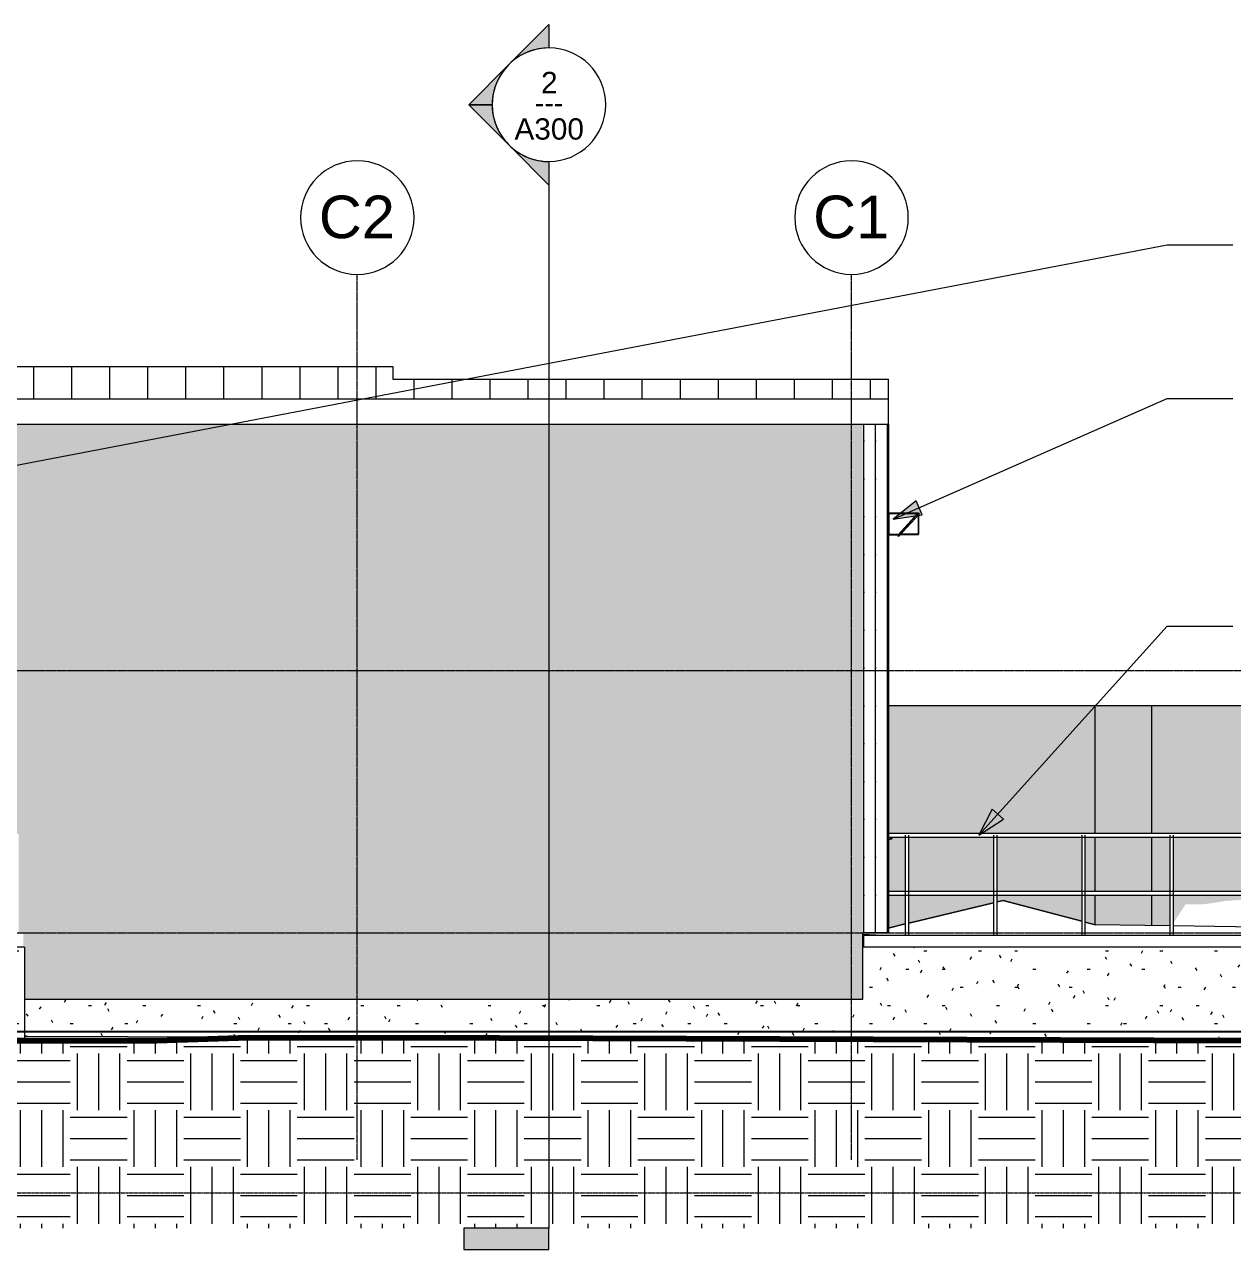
# Model space of a CAD drawing. Header units: inches. Extents: x -4221 to 4009, y -195 to 396.
# Drawn here: x 2976 to 3487, y -134 to 384 of the extents above; entities that cross this region are included whole.
import ezdxf

# ---------------------------------------------------------------- set-up
doc = ezdxf.new("R2010")
doc.units = ezdxf.units.IN
doc.header["$MEASUREMENT"] = 0
doc.linetypes.add('Aligning Line 1_8_', pattern=[0.25, 0.125, -0.125])
doc.linetypes.add('Grid Line 1_2_', pattern=[0.8749999999999999, 0.4999999999999999, -0.125, 0.125, -0.125])
for name, color, linetype, lineweight in [('A-DOOR', 31, 'Continuous', 13), ('A-FLOR-HRAL', 11, 'Continuous', 9), ('A-FLOR-LEVL', 51, 'Continuous', 9), ('A-ROOF', 132, 'Continuous', 13), ('A-ROOF-PATT', 132, 'Continuous', 13), ('A-WALL', 113, 'Continuous', 13), ('A-WALL-PATT', 111, 'Continuous', 20), ('C-BLDG-PADS', 91, 'Continuous', 9), ('C-PRKG', 3, 'Continuous', 9), ('C-TOPO', 7, 'Continuous', 9), ('E-LITE-EQPM', 33, 'Continuous', 9), ('G-ANNO-SYMB', 111, 'Aligning Line 1_8_', 9), ('G-ANNO-TEXT', 231, 'Continuous', 9), ('S-FNDN', 32, 'Continuous', 13), ('S-GRID', 1, 'Continuous', 9), ('S-GRID-IDEN', 1, 'Continuous', 9)]:
    doc.layers.add(name, color=color, linetype=linetype, lineweight=lineweight)
doc.styles.add('Arial', font='arial.ttf', dxfattribs={"height": 17.99999999999998})
doc.styles.add('Arial_1', font='arial.ttf', dxfattribs={"height": 8.999999999999991})
doc.styles.add('Century Gothic_1', font='ufonts.com_century-gothic.ttf', dxfattribs={"height": 8.999999999999991})
pattern_1 = [(0, (1267.531661959014, 0), (30.72, 7.68), [1.267, -21.773, 1.267, -21.773, -122.88]), (0, (1267.531661959014, 0), (30.72, 7.68), [-46.08, 1.267, -44.813, 1.267, -21.773, -53.76]), (0, (1267.531661959014, 0), (30.72, 7.68), [-115.2, 1.267, -14.093, 1.267, -37.133]), (120, (1279.051661959014, 3.84), (-22.01107510106448, 22.76430040425796), [1.267, -21.773, 1.267, -21.773, -122.88]), (120, (1279.051661959014, 3.84), (-22.01107510106448, 22.76430040425796), [-46.07999999999998, 1.267, -44.81299999999999, 1.267, -21.773, -53.75999999999998]), (120, (1279.051661959014, 3.84), (-22.01107510106448, 22.76430040425796), [-115.2, 1.267, -14.093, 1.267, -37.13299999999999]), (240, (1282.891661959015, 19.2), (-8.708924898935503, -30.44430040425795), [1.267, -21.773, 1.267, -21.773, -122.88]), (240, (1282.891661959015, 19.2), (-8.708924898935503, -30.44430040425795), [-46.08, 1.267, -44.813, 1.267, -21.773, -53.76]), (240, (1282.891661959015, 19.2), (-8.708924898935503, -30.44430040425795), [-115.2, 1.267, -14.093, 1.267, -37.133])]
pattern_2 = [(90, (3347.118661959014, 0), (-16, 9.797174393178826e-16), [16, 0, 0, 0]), (90, (3341.118661959014, 0), (-16, 9.797174393178826e-16), [16, 0, 0, 0]), (90, (3342.118661959014, 0), (-16, 9.797174393178826e-16), [2.143, -13.857]), (90, (3336.118661959014, 0), (-16, 9.797174393178826e-16), [16, 0, 0, 0]), (90, (3342.118661959014, 3.214), (-16, 9.797174393178826e-16), [2.143, -13.857]), (90, (3342.118661959014, 6.428999999999999), (-16, 9.797174393178826e-16), [2.143, -13.857]), (90, (3342.118661959014, 9.642999999999999), (-16, 9.797174393178826e-16), [2.143, -13.857]), (90, (3342.118661959014, 12.857), (-16, 9.797174393178826e-16), [2.143, -13.857]), (90, (3346.118661959014, 0), (-16, 9.797174393178826e-16), [2.143, -13.857]), (90, (3346.118661959014, 3.214), (-16, 9.797174393178826e-16), [2.143, -13.857]), (90, (3346.118661959014, 6.428999999999999), (-16, 9.797174393178826e-16), [2.143, -13.857]), (90, (3346.118661959014, 9.642999999999999), (-16, 9.797174393178826e-16), [2.143, -13.857]), (90, (3346.118661959014, 12.857), (-16, 9.797174393178826e-16), [2.143, -13.857])]

# ---------------------------------------------------------------- blocks, each defined once
blk = doc.blocks.new('Railing - Lapeyre - 1 1_2_ Post-V25-BUILDING ELEVATION - NORTH')
at = {"layer": 'A-FLOR-HRAL'}
for p, q in [((3929.421884358082, 40.52899057641462), (3929.421884358082, 17.47100942358526)), ((3930.921884358082, -0.999999999999971), (3930.921884358082, 41.25000000000039)), ((3929.421884358082, 16.05728827411662), (3929.421884358082, -0.999999999999971))]:
    blk.add_line(p, q, dxfattribs=at)
blk = doc.blocks.new('Railing - Lapeyre - 1 1_2_ Post-V26-BUILDING ELEVATION - NORTH')
at = {"layer": 'A-FLOR-HRAL'}
for p, q in [((3734.171291465332, 41.25000000000039), (3734.171291465332, -0.999999999999971)), ((3735.671291465332, -0.999999999999971), (3735.671291465332, 41.25000000000039))]:
    blk.add_line(p, q, dxfattribs=at)
blk = doc.blocks.new('Railing - Lapeyre - 1 1_2_ Post-V27-BUILDING ELEVATION - NORTH')
at = {"layer": 'A-FLOR-HRAL'}
for p, q in [((3960.788242073262, 40.52899057641462), (3960.788242073262, 17.47100942358534)), ((3962.009524404941, 41.25000000000043), (3962.288242073258, 41.25000000000043)), ((3962.288242073261, -0.999999999999971), (3962.288242073261, 41.25000000000039)), ((3960.788242073262, 16.05728827411662), (3960.788242073262, -0.999999999999971))]:
    blk.add_line(p, q, dxfattribs=at)
blk = doc.blocks.new('Railing - Railing-1341484-BUILDING ELEVATION - NORTH')
at = {"layer": 'A-FLOR-HRAL'}
for p, q in [((3772.858949272758, 42.00000000000008), (3577.828253654342, 42.00000000000008)), ((3961.538242073259, 42.00000000000008), (3772.858949272758, 42.00000000000008)), ((3577.828253654342, 40.50000000000008), (3772.858949272758, 40.50000000000008)), ((3772.858949272758, 40.50000000000008), (3961.538242073259, 40.50000000000008)), ((3772.858949272758, 17.50000000000011), (3577.828253654342, 17.50000000000011)), ((3577.828253654342, 16.00000000000002), (3772.858949272758, 16.00000000000002)), ((3961.538242073259, 17.50000000000011), (3772.858949272758, 17.50000000000011)), ((3772.858949272758, 16.00000000000002), (3961.538242073259, 16.00000000000002))]:
    blk.add_line(p, q, dxfattribs=at)
blk.add_ellipse((3961.538242073257, 41.24999999999999), major_axis=(7.373396217494059e-15, 0.75), ratio=0.6283764422435828, start_param=4.712388980384699, end_param=6.283185307179602, dxfattribs=at)
for points, knots in [([(3773.12402595754, 41.24999999999999), (3773.123820779471, 41.38089969389917), (3773.105444275659, 41.57697068570311), (3773.048523194602, 41.7864156258625), (3772.993013980803, 41.90698609114593), (3772.939124474357, 41.97012628734397), (3772.893641651567, 41.99570857370215), (3772.870513375412, 42.00000000619409), (3772.858949272754, 41.99999999999999)], [0, 0, 0, 0, 0.1666666666666667, 0.25, 0.3333333333333333, 0.4166666666666666, 0.4583333333333333, 0.5, 0.5, 0.5, 0.5]), ([(3773.12402595754, 16.75), (3773.123820779471, 16.88089969389917), (3773.105444275659, 17.07697068570311), (3773.048523194602, 17.28641562586251), (3772.993013980803, 17.40698609114594), (3772.949902375647, 17.45749824810436), (3772.92755616719, 17.47444436971682)], [0, 0, 0, 0, 0.1666666666666667, 0.25, 0.3333333333333333, 0.4166666666666666, 0.4166666666666666, 0.4166666666666666, 0.4166666666666666]), ([(3772.955466163961, 16.05149493816548), (3772.967885661989, 16.06523474217213), (3773.000848522143, 16.11003597689371), (3773.048543880706, 16.21357813048517), (3773.091136928417, 16.37069134429478), (3773.117982900012, 16.55365649233415), (3773.123923368505, 16.68455015305039), (3773.12402595754, 16.74999999999998)], [0.61862697100193, 0.61862697100193, 0.61862697100193, 0.61862697100193, 0.6666666666666666, 0.75, 0.8333333333333334, 0.9166666666666666, 1, 1, 1, 1])]:
    blk.add_open_spline(points, degree=3, knots=knots, dxfattribs=at)
blk.add_open_spline([(3772.92755616719, 40.52555563028316), (3772.949901808903, 40.54250192533041), (3772.99300831338, 40.59301561842553), (3773.048543880702, 40.71357813048518), (3773.091136928416, 40.87069134429475), (3773.117982900013, 41.05365649233415), (3773.123923368505, 41.18455015305039), (3773.12402595754, 41.24999999999998)], degree=3, dxfattribs=at)
for name, p in [('Railing - Lapeyre - 1 1_2_ Post-V26-BUILDING ELEVATION - NORTH', (-149.276582171708, 0)), ('Railing - Lapeyre - 1 1_2_ Post-V26-BUILDING ELEVATION - NORTH', (-111.9574366287813, 0)), ('Railing - Lapeyre - 1 1_2_ Post-V26-BUILDING ELEVATION - NORTH', (-74.638291085854, 0)), ('Railing - Lapeyre - 1 1_2_ Post-V26-BUILDING ELEVATION - NORTH', (-37.31914554292734, 0)), ('Railing - Lapeyre - 1 1_2_ Post-V26-BUILDING ELEVATION - NORTH', (0, 0)), ('Railing - Lapeyre - 1 1_2_ Post-V26-BUILDING ELEVATION - NORTH', (37.31914554292734, 0)), ('Railing - Lapeyre - 1 1_2_ Post-V25-BUILDING ELEVATION - NORTH', (-125.4654308607171, 0)), ('Railing - Lapeyre - 1 1_2_ Post-V25-BUILDING ELEVATION - NORTH', (-94.09907314553764, 0)), ('Railing - Lapeyre - 1 1_2_ Post-V25-BUILDING ELEVATION - NORTH', (-62.73271543035889, 0)), ('Railing - Lapeyre - 1 1_2_ Post-V25-BUILDING ELEVATION - NORTH', (-31.36635771517944, 0)), ('Railing - Lapeyre - 1 1_2_ Post-V25-BUILDING ELEVATION - NORTH', (0, 0)), ('Railing - Lapeyre - 1 1_2_ Post-V27-BUILDING ELEVATION - NORTH', (0, 0))]:
    blk.add_blockref(name, p)
blk = doc.blocks.new('Door-Passage-Single-Flush - 36_ x 80_-V30-BUILDING ELEVATION - NORTH')
at = {"layer": 'A-DOOR', "lineweight": 9}
for p, q in [((3045.949316646463, 40.39370078740176), (3045.453253654336, 40.39370078740176)), ((3045.453253654336, 39.60629921259854), (3045.949316646463, 39.60629921259854))]:
    blk.add_line(p, q, dxfattribs=at)
at = {"layer": 'A-DOOR', "lineweight": 9, "flags": 128}
for points in [[(3045.949316646463, 40.39370078740176), (3045.972932394998, 40.39370078740176), (3045.996510363374, 40.39370078740176), (3046.020012831869, 40.39370078740176), (3046.04340220155, 40.39370078740176), (3046.066641054412, 40.39370078740176), (3046.08969221325, 40.39370078740176), (3046.112518801126, 40.39370078740176), (3046.13508430037, 40.39370078740176), (3046.157352610996, 40.39370078740176), (3046.179288108456, 40.39370078740176), (3046.200855700636, 40.39370078740176), (3046.222020883987, 40.39370078740176), (3046.242749798733, 40.39370078740176), (3046.26300928303, 40.39370078740176), (3046.282766926027, 40.39370078740176), (3046.301991119708, 40.39370078740176), (3046.320651109466, 40.39370078740176), (3046.338717043296, 40.39370078740176), (3046.35616001956, 40.39370078740176), (3046.372952133215, 40.39370078740176), (3046.389066520461, 40.39370078740176), (3046.404477401718, 40.39370078740176), (3046.419160122862, 40.39370078740176), (3046.433091194672, 40.39370078740176)], [(3046.449664152967, 39.60629921259854), (3046.436719568653, 39.60629921259854), (3046.422995243639, 39.60629921259854), (3046.408513133914, 39.60629921259854), (3046.393296407766, 39.60629921259854), (3046.377369408711, 39.60629921259854), (3046.36075761655, 39.60629921259854), (3046.343487606605, 39.60629921259854), (3046.32558700721, 39.60629921259854), (3046.307084455504, 39.60629921259854), (3046.288009551624, 39.60629921259854), (3046.268392811346, 39.60629921259854), (3046.24826561727, 39.60629921259854), (3046.227660168613, 39.60629921259854), (3046.206609429697, 39.60629921259854), (3046.185147077214, 39.60629921259854), (3046.16330744635, 39.60629921259854), (3046.141125475855, 39.60629921259854), (3046.118636652151, 39.60629921259854), (3046.095876952556, 39.60629921259854), (3046.072882787737, 39.60629921259854), (3046.049690943451, 39.60629921259854), (3046.026338521702, 39.60629921259854), (3046.002862881382, 39.60629921259854), (3045.97930157851, 39.60629921259854), (3045.955692306143, 39.60629921259854), (3045.949316646463, 39.60629921259854)], [(3046.586998617836, 40.3908695416749), (3046.602591530956, 40.38867215880949), (3046.618084099532, 40.3858529834022), (3046.633451538757, 40.38241652553244), (3046.648669264007, 40.37836828279966), (3046.66371293017, 40.3737147315287), (3046.678558470587, 40.36846331640873), (3046.693182135561, 40.36262243858402)], [(3046.778379700259, 39.6867710157339), (3046.765663097672, 39.67748363452733), (3046.75258527082, 39.66871221070573), (3046.739167141436, 39.66047077667604), (3046.725430175665, 39.65277251697457), (3046.711396349721, 39.64562974717477), (3046.697088114733, 39.63905389418453), (3046.682528360824, 39.63305547796576)], [(3046.902490266149, 39.84668569200462), (3046.896069269778, 39.83230729721827), (3046.889078427084, 39.81819717498379), (3046.881528921926, 39.8043778984869), (3046.873432831901, 39.79087157562187), (3046.864803109026, 39.77769981362413), (3046.855653559016, 39.7648836845031), (3046.845998819199, 39.7524436913315)], [(3046.853096811832, 40.23851187269445), (3046.862384193038, 40.22579527010742), (3046.87115561686, 40.21271744325534), (3046.87939705089, 40.19929931387133), (3046.887095310591, 40.18556234810006), (3046.894238080391, 40.17152852215633), (3046.900813933381, 40.15722028716799), (3046.906812349599, 40.14266053325868)], [(3046.921251725249, 40.09770687072938), (3046.924853891516, 40.08237742751646), (3046.927840162206, 40.06691619799235), (3046.930205759924, 40.05134791682624), (3046.931946900218, 40.03569748994675), (3046.933060797634, 40.01998995469841), (3046.933545670175, 40.00425043978691), (3046.933568614967, 40.00000000000011)], [(3046.933568614967, 40.00000000000011), (3046.933253696329, 39.98425616764322), (3046.93230944422, 39.96853752205953), (3046.93073736924, 39.95286920972892), (3046.928539986374, 39.93727629660869), (3046.925720810967, 39.9217837280336), (3046.922284353097, 39.90641628880837)]]:
    blk.add_lwpolyline(points, dxfattribs=at)
at = {"layer": 'A-DOOR', "lineweight": 9}
for radius, start, end in [(0.3937007874014853, 0, 180), (0.39370078740194, 180, 0)]:
    blk.add_arc((3046.539867827563, 40.00000000000008), radius, start, end, dxfattribs=at)
blk = doc.blocks.new('321723 - Pavement Markings - Parking - Angled - _8X18_ 70º-1523153-BUILDING ELEVATION - NORTH')
at = {"layer": 'C-PRKG'}
for p, q in [((3144.495004634121, -41.52152104151424), (3227.675871441431, -41.52152104151424)), ((3227.675871441431, -42.00000000000014), (3144.495004634121, -42.00000000000014)), ((3224.348636769139, -41.52152104151424), (3307.52950357645, -41.52152104151424)), ((3224.348636769139, -41.52152104151424), (3224.348636769139, -42.00000000000014)), ((3307.52950357645, -42.00000000000014), (3224.348636769139, -42.00000000000014)), ((3227.675871441431, -42.00000000000014), (3227.675871441431, -41.52152104151424)), ((3304.202268904157, -41.52152104151424), (3387.383135711467, -41.52152104151424)), ((3304.202268904157, -41.52152104151424), (3304.202268904157, -42.00000000000014)), ((3387.383135711467, -42.00000000000014), (3304.202268904157, -42.00000000000014)), ((3307.52950357645, -42.00000000000014), (3307.52950357645, -41.52152104151424)), ((3384.055901039175, -41.52152104151424), (3467.236767846485, -41.52152104151424)), ((3384.055901039175, -41.52152104151424), (3384.055901039175, -42.00000000000014)), ((3467.236767846485, -42.00000000000014), (3384.055901039175, -42.00000000000014)), ((3387.383135711467, -42.00000000000014), (3387.383135711467, -41.52152104151424)), ((3463.909533174192, -41.52152104151424), (3547.090399981503, -41.52152104151424)), ((3463.909533174192, -41.52152104151424), (3463.909533174192, -42.00000000000014)), ((3547.090399981503, -42.00000000000014), (3463.909533174192, -42.00000000000014)), ((3467.236767846485, -42.00000000000014), (3467.236767846485, -41.52152104151424)), ((3543.76316530921, -41.52152104151424), (3626.944032116521, -41.52152104151424)), ((3543.76316530921, -41.52152104151424), (3543.76316530921, -42.00000000000014)), ((3626.944032116521, -42.00000000000014), (3543.76316530921, -42.00000000000014)), ((3547.090399981503, -42.00000000000014), (3547.090399981503, -41.52152104151424)), ((3623.616797444229, -41.52152104151424), (3706.797664251539, -41.52152104151424)), ((3623.616797444229, -41.52152104151424), (3623.616797444229, -42.00000000000014)), ((3706.797664251539, -42.00000000000014), (3623.616797444229, -42.00000000000014)), ((3626.944032116521, -42.00000000000014), (3626.944032116521, -41.52152104151424)), ((3703.470429579246, -41.52152104151424), (3786.651296386556, -41.52152104151424)), ((3703.470429579246, -41.52152104151424), (3703.470429579246, -42.00000000000014)), ((3786.651296386556, -42.00000000000014), (3703.470429579246, -42.00000000000014)), ((3706.797664251539, -42.00000000000014), (3706.797664251539, -41.52152104151424))]:
    blk.add_line(p, q, dxfattribs=at)
blk = doc.blocks.new('Pathway_Cooper_Streetworks_WKP_Pak_Glass - Pathway_Cooper_Streetworks_WKP_Pak_Glass-V39-BUILDING ELEVATION - NORTH')
at = {"layer": 'E-LITE-EQPM'}
for p, q in [((3057.809326884955, 177.4618862343933), (3045.453253654334, 177.4618862343933)), ((3045.554816154335, 177.3603237343932), (3045.554816154335, 168.438448734393)), ((3057.717879599206, 177.3603237343932), (3045.554816154335, 177.3603237343932)), ((3045.554816154335, 168.4384487343931), (3045.554816154335, 177.3603237343933)), ((3045.554816154335, 177.3603237343933), (3057.717879599206, 177.3603237343933)), ((3058.133684633775, 177.5632996826914), (3049.387276913076, 167.8494298082837)), ((3057.715545173357, 177.3577310918314), (3049.548011902457, 168.2867664258853)), ((3049.748848924944, 167.5238689064927), (3058.495256645644, 177.2377387809004)), ((3057.844247408876, 177.2418470784606), (3057.715545173357, 177.3577310918313)), ((3057.717879599206, 177.3603237343933), (3057.809326884955, 177.4618862343933)), ((3058.103253654335, 176.8023753529031), (3058.103253654335, 168.5384487343931)), ((3058.495256645644, 177.2377387809004), (3058.133684633775, 177.5632996826914)), ((3058.203253654335, 176.8278430904183), (3058.148239354701, 176.8523370347176)), ((3058.203253654335, 176.8278430904183), (3058.148239354701, 176.8523370347176)), ((3058.203253654335, 168.4384487343931), (3058.203253654335, 176.8278430904183)), ((3058.203253654335, 168.4384487343931), (3058.203253654335, 176.8278430904183)), ((3045.453253654334, 168.3368862343931), (3049.593139980737, 168.3368862343931)), ((3045.554816154335, 168.438448734393), (3049.684587266486, 168.438448734393)), ((3049.684587266486, 168.4384487343931), (3045.554816154335, 168.4384487343931)), ((3049.387276913076, 167.8494298082837), (3049.748848924944, 167.5238689064927)), ((3049.548011902457, 168.2867664258853), (3049.676714137975, 168.1708824125146)), ((3050.572340300819, 168.4384487343931), (3058.203253654335, 168.4384487343931)), ((3050.572340300818, 168.438448734393), (3058.203253654335, 168.4384487343931)), ((3058.103253654335, 168.5384487343931), (3050.662380705248, 168.5384487343931))]:
    blk.add_line(p, q, dxfattribs=at)
blk = doc.blocks.new('Section - 3_32_ x 3_8_-54337-BUILDING ELEVATION - NORTH')
at = {"layer": 'G-ANNO-SYMB', "linetype": 'Continuous'}
blk.add_hatch(color=256, dxfattribs=at).paths.add_polyline_path([(2512.891729865979, -95.99999999999926), (2548.891729865979, -95.99999999999959), (2548.891729865979, -104.9999999999996), (2512.891729865979, -104.9999999999992)], flags=0)
for p, q in [((2512.891729865979, -95.99999999999926), (2512.891729865979, -104.9999999999992)), ((2548.891729865979, -95.99999999999959), (2512.891729865979, -95.99999999999926)), ((2548.891729865979, -104.9999999999996), (2548.891729865979, -95.99999999999959)), ((2512.891729865979, -104.9999999999992), (2548.891729865979, -104.9999999999996))]:
    blk.add_line(p, q, dxfattribs=at)
blk = doc.blocks.new('Section - Section Head - Filled-22785-BUILDING ELEVATION - NORTH')
at = {"layer": 'G-ANNO-SYMB', "linetype": 'Continuous'}
h = blk.add_hatch(color=256, dxfattribs=at)
edge = h.paths.add_edge_path(flags=0)
edge.add_arc((2548.891729865979, 276.1330116620603), 24.03123559096367, 89.99999999999932, 132.078395024623, ccw=False)
edge.add_line((2548.891729865979, 300.1642472530239), (2548.891729865979, 310.0741371590144))
edge.add_line((2548.891729865979, 310.0741371590144), (2532.787274509342, 293.9696818023775))
h = blk.add_hatch(color=256, dxfattribs=at)
edge = h.paths.add_edge_path(flags=0)
edge.add_line((2531.921167117502, 293.1035744105373), (2514.950604369024, 276.1330116620603))
edge.add_line((2514.950604369024, 276.1330116620603), (2524.891729865979, 276.1330116620603))
edge.add_arc((2548.891729865979, 276.1330116620599), 23.99999999999955, 134.9999999999993, 179.9999999999995, ccw=False)
h = blk.add_hatch(color=256, dxfattribs=at)
edge = h.paths.add_edge_path(flags=0)
edge.add_arc((2548.891729865979, 276.1330116620602), 23.99999999999989, 180.0000000000001, 224.9999999999999, ccw=False)
edge.add_line((2524.891729865979, 276.1330116620603), (2514.950604369024, 276.1330116620603))
edge.add_line((2514.950604369024, 276.1330116620603), (2531.921167117502, 259.1624489135831))
h = blk.add_hatch(color=256, dxfattribs=at)
edge = h.paths.add_edge_path(flags=0)
edge.add_line((2532.787274509341, 258.2963415217428), (2548.891729865979, 242.1918861651058))
edge.add_line((2548.891729865979, 242.1918861651058), (2548.891729865979, 252.1017760710963))
edge.add_arc((2548.891729865979, 276.1330116620601), 24.03123559096389, 227.9216049753765, 270, ccw=False)
for p, q in [((2532.787274509342, 293.9696818023775), (2548.891729865979, 310.0741371590144)), ((2548.891729865979, 310.0741371590144), (2548.891729865979, 300.1642472530239)), ((2514.950604369024, 276.1330116620603), (2531.921167117502, 293.1035744105373)), ((2524.891729865979, 276.1330116620603), (2514.950604369024, 276.1330116620603)), ((2531.921167117502, 259.1624489135831), (2514.950604369024, 276.1330116620603)), ((2514.950604369024, 276.1330116620603), (2524.891729865979, 276.1330116620603)), ((2548.891729865979, 242.1918861651058), (2532.787274509341, 258.2963415217428)), ((2548.891729865979, 252.1017760710963), (2548.891729865979, 242.1918861651058))]:
    blk.add_line(p, q, dxfattribs=at)
for centre, radius, start, end in [((2548.891729865979, 276.1642472530239), 23.99999999999995, 89.99999999999878, 269.9999999999995), ((2548.891729865979, 276.1330116620603), 24.03123559096367, 89.99999999999899, 132.0783950246226), ((2548.891729865979, 276.1642472530239), 24.00000000000015, 270.0000000000011, 89.99999999999932), ((2548.891729865979, 276.1330116620599), 23.99999999999955, 134.9999999999989, 179.9999999999992), ((2548.891729865979, 276.1330116620602), 23.99999999999989, 179.9999999999997, 224.9999999999995), ((2548.891729865979, 276.1330116620601), 24.03123559096389, 227.9216049753762, 269.9999999999996)]:
    blk.add_arc(centre, radius, start, end, dxfattribs=at)
blk = doc.blocks.new('Grid - Grid Head - Circle-50561-BUILDING ELEVATION - NORTH')
at = {"layer": 'S-GRID-IDEN'}
for radius, start, end in [(24, 0, 179.9999999999997), (23.99999999999994, 179.9999999999999, 359.9999999999995)]:
    blk.add_arc((2877.203253864352, 324.0000000000421), radius, start, end, dxfattribs=at)

msp = doc.modelspace()

# ---------------------------------------------------------------- hatches: boundary and pattern name
at = {"layer": 'A-ROOF-PATT', "lineweight": 9}
h = msp.add_hatch(dxfattribs=at)
h.set_pattern_fill('FP_23', color=256, style=0, pattern_type=2)
h.set_pattern_definition([(90, (-236.2723380409855, 464.157), (-16.082, 9.847384911943867e-16), [])])
h.paths.add_polyline_path([(1546.681581055073, 219.1378001292845), (2869.18091561335, 219.1378001292845), (2869.18091561335, 225.6351959626176), (3341.555915613357, 225.6351959626176), (3341.555915613357, 234.0700917959496), (3131.93091561336, 234.0700917959496), (3131.93091561336, 239.4815501292826), (2809.180915403339, 239.4815501292827), (2809.180915403339, 239.7133209626163), (1560.930915823376, 239.6797062544159), (1560.930915823376, 237.6348850051486), (1562.930915823377, 237.6348850051486), (1562.930915823377, 226.4124579018224), (1503.509040823376, 226.4124579018224), (1503.509040823376, 237.6348850051484), (1505.509040823376, 237.6348850051486), (1505.509040823376, 239.7133209626163), (1349.180915823378, 239.7133209626163), (1349.180915823379, 219.1378001292845), (1525.777456055073, 219.1378001292845)], flags=0)
at = {"layer": 'A-WALL-PATT', "lineweight": 9}
h = msp.add_hatch(dxfattribs=at)
h.set_pattern_fill('FP_26', color=256, style=0, pattern_type=2)
h.set_pattern_definition(pattern_2)
h.paths.add_polyline_path([(3330.680915613357, -28.00000000000105), (3330.680915613357, 215.1329175639794), (2869.18091561335, 215.1329175639794), (2869.18091561335, 208.6355217306464), (2809.18091561335, 208.6355217306468), (2809.18091561335, 177.4618862343934), (2821.536988843972, 177.4618862343934), (2821.445541558222, 177.3556291653564), (2821.571909367893, 177.2418470784617), (2821.861346592791, 177.5632996826916), (2822.22291860466, 177.2377387809005), (2821.88835330148, 176.8467930525766), (2821.930915613351, 176.8278430904185), (2821.88835330148, 168.4384487343931), (2814.300002259835, 168.4384487343931), (2813.47651088396, 167.5238689064928), (2813.114938872092, 167.849429808284), (2813.404376096991, 168.1708824125147), (2813.275673861473, 168.2867664258855), (2813.275673861473, 168.3368862343933), (2809.18091561335, 168.3368862343933), (2809.18091561335, 42.00000000000008), (2973.125030107196, 41.97444436971724), (2973.388112305073, 41.83644747411127), (2973.46124590926, 41.78033008589059), (2973.580434876168, 41.62500000000085), (2973.655360193085, 41.44411428382733), (2973.680915823369, 41.05588571617283), (2973.680915823371, 0), (2975.68091582337, 0), (2975.681031099641, -5.999999999999914), (2976.18091582337, -6.006280660629272), (2976.18091582337, -27.99999999999994), (3219.011581055073, -28.00000000000079)], flags=0)
h.paths.add_polyline_path([(2833.630915655363, 0), (2866.705915697365, 0), (2866.705915697365, 16.00000000000002), (2833.630915655363, 16.00000000000002)], flags=0)
h.paths.add_polyline_path([(2821.833206055073, 0), (2832.130915655363, 0), (2832.130915655363, 16.00000000000002), (2809.18091561335, 16.00000000000002), (2809.18091561335, 0)], flags=0)
h.paths.add_polyline_path([(2970.43091582337, 0), (2970.43091582337, 16.00000000000002), (2937.355915781369, 16.00000000000002), (2937.355915781369, 0), (2968.162081055073, 0)], flags=0)
h.paths.add_polyline_path([(2868.205915697365, 0), (2901.280915739366, 0), (2901.280915739366, 16.00000000000002), (2868.205915697365, 16.00000000000002)], flags=0)
h.paths.add_polyline_path([(2972.18091582337, 0), (2972.18091582337, 16.00000000000002), (2971.93091582337, 16.00000000000002), (2971.93091582337, 0)], flags=0)
h.paths.add_polyline_path([(2902.780915739367, 0), (2935.855915781369, 0), (2935.855915781369, 16.00000000000002), (2902.780915739367, 16.00000000000002)], flags=0)
h.paths.add_polyline_path([(2905.449706055073, 17.50000000000011), (2935.855915781369, 17.50000000000011), (2935.855915781369, 40.50000000000008), (2902.780915739367, 40.50000000000008), (2902.780915739367, 17.50000000000011)], flags=0)
h.paths.add_polyline_path([(2894.997643555073, 17.50000000000011), (2901.280915739366, 17.50000000000011), (2901.280915739366, 40.50000000000008), (2868.205915697365, 40.50000000000008), (2868.205915697365, 17.50000000000011), (2884.545581055072, 17.50000000000011)], flags=0)
h.paths.add_polyline_path([(2972.18091582337, 17.50000000000011), (2972.18091582337, 40.50000000000008), (2971.93091582337, 40.50000000000008), (2971.93091582337, 17.50000000000011)], flags=0)
h.paths.add_polyline_path([(2809.18091561335, 17.50000000000011), (2832.130915655363, 17.50000000000011), (2832.130915655363, 40.50000000000008), (2809.18091561335, 40.50000000000008), (2809.18091561335, 40.39370078740176), (2810.412032791239, 40.35498132399956), (2810.54591828311, 40.2783884965303), (2810.647815544961, 40.1018972618516), (2810.647815544961, 39.8981027381487), (2810.472843786887, 39.67942192340495), (2810.26752978658, 39.60629921259854), (2809.769075542051, 39.64416822479406), (2809.676978605477, 39.60629921259854), (2809.18091561335, 39.60629921259854), (2809.18091561335, 17.87637423883262)], flags=0)
h.paths.add_polyline_path([(2970.43091582337, 17.50000000000011), (2970.43091582337, 40.50000000000008), (2937.355915781369, 40.50000000000008), (2937.355915781369, 17.50000000000011), (2968.162081055073, 17.50000000000011)], flags=0)
h.paths.add_polyline_path([(2833.630915655363, 17.50000000000011), (2866.705915697365, 17.50000000000011), (2866.705915697365, 40.50000000000008), (2833.630915655363, 40.50000000000008), (2833.630915655363, 30.15378827411658)], flags=0)
h.paths.add_polyline_path([(2809.85370993359, 39.67634888902418), (2809.816172853743, 39.71611652410558), (2809.847849056524, 39.68055393531568)], flags=0)
h = msp.add_hatch(dxfattribs=at)
h.set_pattern_fill('FP_26', color=256, style=0, pattern_type=2)
h.set_pattern_definition(pattern_2)
h.paths.add_polyline_path([(3341.555915613357, 0), (3341.555915613357, 215.1329175639794), (3330.680915613357, 215.1329175639794), (3330.680915613357, 0)], flags=0)
h = msp.add_hatch(dxfattribs=at)
h.set_pattern_fill('FP_20', style=0, pattern_type=2)
h.set_pattern_definition(pattern_1)
h.paths.add_polyline_path([(2968.162081055073, -45.59872754018394), (2976.18091582337, -45.59872627258309), (2976.18091582337, -42.00000000000016), (2966.18091582337, -42.00000000000016), (2966.18091582337, -45.59872754018394)], flags=0)
h.paths.add_polyline_path([(2976.18091582337, -41.52152104151423), (2976.18091582337, -5.999999999999914), (2966.18091582337, -5.999999999999914), (2966.18091582337, -41.52152104151423), (2968.162081055073, -41.52152104151423)], flags=0)
h = msp.add_hatch(dxfattribs=at)
h.set_pattern_fill('FP_20', style=0, pattern_type=2)
h.set_pattern_definition(pattern_1)
h.paths.add_polyline_path([(3537.735276865836, -44.18454368464369), (3537.735276865836, -42.00000000000016), (2976.180915823367, -42.00000000000016), (2976.180915823367, -42.4906139281264), (2982.984157356574, -43.85840053920196), (3082.179934682106, -44.17039429309965), (3537.735061750926, -44.18453985516671)], flags=0)
h.paths.add_polyline_path([(3204.242377882257, -41.52152104151423), (3537.735276865836, -41.52152104151423), (3537.735276865836, -5.999999999999914), (3330.680915613357, -5.999999999999146), (3330.680915613357, -28.00000000000105), (2976.180915823367, -28.00000000000105), (2976.180915823367, -41.52152104151423), (3176.902588716828, -41.52152104151423)], flags=0)
at = {"layer": 'C-TOPO'}
h = msp.add_hatch(dxfattribs=at)
h.set_pattern_fill('FP_27', color=256, style=0, pattern_type=2)
h.set_pattern_definition([(0, (1267.531661959014, 0), (24, 24), [24, -24]), (0, (1267.531661959014, 9), (24, 24), [24, -24]), (0, (1267.531661959014, 18), (24, 24), [24, -24]), (90, (1270.531661959014, 21), (-24, 24), [24, -24]), (90, (1279.531661959014, 21), (-24, 24), [24, -24]), (90, (1288.531661959014, 21), (-24, 24), [24, -24])])
h.paths.add_polyline_path([(2789.930915823368, -124.9077117258835), (3887.943581055073, -124.9077117258835), (3887.943581055073, -45.59841266273732), (3493.444506430909, -45.59872754018394), (3176.902340159404, -44.54134349193409), (3071.013614249801, -44.39301315674452), (3032.124320221239, -45.59872754018394), (2789.930915823368, -45.59872754018394), (2789.930915823368, -68.52171172588338)], flags=0)
at = {"layer": 'G-ANNO-TEXT'}
for points in [[(3343.502143728359, 174.9199055168215), (3355.780316269806, 176.8133716197042), (3353.188620009861, 182.6987815338465)], [(3379.722756281751, 41.29591589309295), (3390.147916344511, 48.05274743651202), (3385.372793962911, 52.3600836901663)]]:
    msp.add_hatch(color=256, dxfattribs=at).paths.add_polyline_path(points, flags=0)
at = {"layer": 'S-FNDN'}
h = msp.add_hatch(color=255, dxfattribs=at)
h.paths.add_polyline_path([(3341.555915613357, 2.120914476316187), (3341.916870943391, 2.149806082248773), (3348.622371252639, 3.765244234396618), (3348.622371252639, 16.00000000000002), (3341.555915613357, 16.00000000000002), (3341.555915613357, 2.149806082248687)], flags=0)
h.paths.add_polyline_path([(3428.906760111414, 3.43452394008645), (3428.906760111414, 16.00000000000002), (3424.760662338493, 16.00000000000002), (3424.760662338493, 4.532250675876553), (3428.906617037138, 3.434523940087217)], flags=0)
h.paths.add_polyline_path([(3350.122371252639, 4.126612829798801), (3385.941516795565, 12.75588903870181), (3385.941516795565, 16.00000000000002), (3350.122371252639, 16.00000000000002), (3350.122371252639, 13.73468685150146)], flags=0)
h.paths.add_polyline_path([(3423.260662338493, 4.929406511713892), (3423.260662338493, 16.00000000000002), (3387.441516795565, 16.00000000000002), (3387.441516795565, 13.11725763410408), (3390.004395357453, 13.73468685150146), (3407.148706055073, 9.195378154857222)], flags=0)
h.paths.add_polyline_path([(3417.600768555073, 17.50000000000011), (3423.260662338493, 17.50000000000011), (3423.260662338493, 40.50000000000008), (3387.441516795565, 40.50000000000008), (3387.441516795565, 17.50000000000011), (3407.148706055073, 17.50000000000011)], flags=0)
h.paths.add_polyline_path([(3341.555915613357, 17.50000000000011), (3348.622371252639, 17.50000000000011), (3348.622371252639, 40.50000000000008), (3341.555915613357, 40.50000000000008), (3341.555915613357, 40.39370078740176), (3342.787032791244, 40.35498132399956), (3342.920918283115, 40.2783884965303), (3343.022815544967, 40.1018972618516), (3343.022815544967, 39.8981027381487), (3342.847843786893, 39.67942192340546), (3342.642529786586, 39.60629921259854), (3342.144075542056, 39.64416822479406), (3342.051978605483, 39.60629921259854), (3341.555915613357, 39.60629921259854), (3341.555915613357, 30.15378827411658)], flags=0)
h.paths.add_polyline_path([(3428.052831055073, 17.50000000000011), (3428.906760111414, 17.50000000000011), (3428.906760111414, 40.50000000000008), (3424.760662338493, 40.50000000000008), (3424.760662338493, 17.50000000000011)], flags=0)
h.paths.add_polyline_path([(3350.122371252639, 17.50000000000011), (3385.941516795565, 17.50000000000011), (3385.941516795565, 40.50000000000008), (3350.122371252639, 40.50000000000008), (3350.122371252639, 30.15378827411658)], flags=0)
h.paths.add_polyline_path([(3342.228709933596, 39.67634888902418), (3342.191172853748, 39.71611652410532), (3342.222849056529, 39.68055393531619)], flags=0)
h.paths.add_polyline_path([(3407.148706055073, 42.00000000000008), (3428.906760111414, 42.00000000000008), (3428.906760111414, 96.00000000000007), (3341.555915613357, 96.00000000000007), (3341.555915613357, 42.00000000000008), (3396.696643555073, 42.00000000000008)], flags=0)
h = msp.add_hatch(color=255, dxfattribs=at)
h.paths.add_polyline_path([(3452.767525813709, 3.072449210588899), (3452.767525813709, 16.00000000000002), (3428.906760111414, 16.00000000000002), (3428.906760111414, 3.43452394008645), (3451.512657122994, 3.091491077183349)], flags=0)
h.paths.add_polyline_path([(3446.417773353966, 17.50000000000011), (3452.767525813709, 17.50000000000011), (3452.767525813709, 40.50000000000008), (3428.906760111414, 40.50000000000008), (3428.906760111414, 17.50000000000011), (3445.002223442559, 17.50000000000011)], flags=0)
h.paths.add_polyline_path([(3448.399543229936, 42.00000000000008), (3452.767525813709, 42.00000000000008), (3452.767525813709, 96.00000000000007), (3428.906760111414, 96.00000000000007), (3428.906760111414, 42.00000000000008), (3445.002223442559, 42.00000000000008)], flags=0)
h = msp.add_hatch(color=255, dxfattribs=at)
h.paths.add_polyline_path([(3460.57980788142, 2.95390259767862), (3460.57980788142, 16.00000000000002), (3452.767525813709, 16.00000000000002), (3452.767525813709, 3.072449210588899), (3459.409018555073, 2.971668611228437)], flags=0)
h.paths.add_polyline_path([(3462.07980788142, 4.424776331537713), (3464.280982468822, 7.573696164662379), (3467.179593241392, 12.01145339247401), (3469.861081055073, 12.01866189752567), (3475.232076798727, 12.15132417657301), (3479.957011832083, 12.82723760604858), (3483.90451386657, 13.48296639615512), (3490.999229313435, 14.0256041023072), (3491.832701927584, 14.4012722969056), (3497.898953424347, 14.4012722969056), (3497.898953424347, 16.00000000000002), (3462.07980788142, 16.00000000000002), (3462.07980788142, 9.00903827411659)], flags=0)
h.paths.add_polyline_path([(3499.398953424347, 15.52605890603433), (3499.912891503618, 16.00000000000002), (3499.398953424347, 16.00000000000002)], flags=0)
h.paths.add_polyline_path([(3453.794746026023, 17.50000000000011), (3460.57980788142, 17.50000000000011), (3460.57980788142, 40.50000000000008), (3452.767525813709, 40.50000000000008), (3452.767525813709, 17.50000000000011)], flags=0)
h.paths.add_polyline_path([(3501.074330571661, 17.50000000000011), (3501.631604918041, 18.25317542186775), (3502.275144063149, 18.56946659088143), (3503.83636688757, 19.92648215298871), (3505.027891886078, 23.59340062627976), (3505.564890846659, 26.40127372741707), (3505.748889434017, 26.40127372741707), (3505.748889434017, 40.50000000000008), (3499.398953424347, 40.50000000000008), (3499.398953424347, 17.50000000000011), (3500.459313632799, 17.50000000000011)], flags=0)
h.paths.add_polyline_path([(3497.898953424347, 17.50000000000011), (3497.898953424347, 40.50000000000008), (3462.07980788142, 40.50000000000008), (3462.07980788142, 17.50000000000011), (3497.529858310106, 17.50000000000011)], flags=0)
h.paths.add_polyline_path([(3459.409018555073, 42.00000000000008), (3505.748889434017, 42.00000000000008), (3505.748889434017, 96.00000000000007), (3452.767525813709, 96.00000000000007), (3452.767525813709, 42.00000000000008), (3458.402562406976, 42.00000000000008)], flags=0)

# ---------------------------------------------------------------- linework, layer by layer
at = {"layer": 'A-FLOR-LEVL', "linetype": 'Grid Line 1_2_'}
for p, q in [((1115.511819404911, 111), (3984.613093253752, 111)), ((1115.511819404911, 0), (3984.613093253752, 0))]:
    msp.add_line(p, q, dxfattribs=at)
at = {"layer": 'A-ROOF'}
for p, q in [((2809.180915403337, 239.4815501292824), (3131.930915613358, 239.4815501292823)), ((3131.930915613358, 239.4815501292823), (3131.930915613358, 234.0700917959492)), ((3131.930915613358, 234.0700917959492), (3341.555915613355, 234.0700917959492)), ((3341.555915613355, 215.1329175639792), (3341.555915613355, 234.0700917959492)), ((3341.555915613355, 225.6351959626172), (2869.180915613349, 225.6351959626173)), ((2869.180915613349, 215.1329175639792), (3341.555915613355, 215.1329175639792))]:
    msp.add_line(p, q, dxfattribs=at)
at = {"layer": 'A-WALL'}
for p, q in [((3341.555915613355, 215.1329175639792), (3341.555915613355, 0)), ((3341.555915613355, 0), (3330.680915613355, 0)), ((3330.680915613355, -28.00000000000112), (3330.680915613355, -5.329070518200751e-15)), ((2976.180915823368, -27.99999999999999), (3330.680915613355, -28.00000000000112))]:
    msp.add_line(p, q, dxfattribs=at)
at = {"layer": 'C-BLDG-PADS'}
for p, q in [((3330.680915613355, -0.9999999999999998), (3857.070253840009, -0.9999999999999998)), ((3330.930916033385, -1), (3330.930916033385, -5.999999999999386))]:
    msp.add_line(p, q, dxfattribs=at)
at = {"layer": 'C-TOPO'}
for p, q in [((3350.115327913494, 4.124916002083153), (3385.941516795565, 12.75588903870189)), ((3385.941516795565, 12.75588903870189), (3350.115327913494, 4.124916002083153)), ((3387.441516795565, 13.11725763410408), (3390.004395357453, 13.73468685150146)), ((3390.004395357453, 13.73468685150146), (3387.441516795565, 13.11725763410408)), ((3390.004395357453, 13.73468685150146), (3423.260662338493, 4.929406511713892)), ((3423.260662338493, 4.929406511713892), (3390.004395357453, 13.73468685150146)), ((3341.555915613357, 2.120914476316272), (3341.916870943391, 2.149806082248687)), ((3341.916870943391, 2.149806082248687), (3341.555915613357, 2.120914476316272)), ((3341.916870943391, 2.149806082248687), (3348.622371252639, 3.765244234396618)), ((3348.622371252639, 3.765244234396618), (3341.916870943391, 2.149806082248687)), ((3424.753414926508, 4.534169577186019), (3428.906617037142, 3.43452394008645)), ((3428.906617037142, 3.43452394008645), (3424.753414926508, 4.534169577186019)), ((3460.57980788142, 2.95390259767862), (3428.906617037142, 3.43452394008645)), ((3496.998413912141, 2.401272475719537), (3462.073359765139, 2.931238859287304)), ((3336.13964558735, -0.999999999999943), (3330.680915613357, -0.6489626628843438)), ((2944.314698091828, -45.59872627258309), (2991.589234224641, -45.59872627258309)), ((2977.528156003994, -43.8412401586533), (2976.18091582337, -43.57037680845053)), ((2977.528156003994, -43.8412401586533), (2976.18091582337, -43.57037680845053)), ((3536.306031099641, -45.59872627258309), (2976.18091582337, -43.83700277558031)), ((2976.18091582337, -43.83700422732451), (2976.252182085504, -43.85245648133141)), ((2991.589234224641, -45.59872627258309), (2998.767701021516, -45.59872627258309)), ((2998.767701021516, -45.59872627258309), (3004.987427584016, -45.59872627258309)), ((3004.987427584016, -45.59872627258309), (3032.124390474641, -45.59872627258309)), ((3030.096465463209, -45.59872627258309), (3032.124390474641, -45.59872627258309)), ((3071.013794771516, -44.39301395416251), (3032.124390474641, -45.59872627258309)), ((3071.013794771516, -44.39301395416251), (3176.902588716828, -44.54134368896492)), ((3176.902588716828, -44.54134368896492), (3493.444702974641, -45.59872627258309)), ((3414.713797036631, -45.21629047393798), (3537.067749849642, -45.21629047393798)), ((3414.713797036631, -45.21629047393798), (3537.067749849642, -45.21629047393798))]:
    msp.add_line(p, q, dxfattribs=at)
at = {"layer": 'C-TOPO', "lineweight": 140}
for p, q in [((2991.589200923004, -45.59872754018398), (2944.314333453319, -45.59872754018398)), ((2998.767673831629, -45.59872754018398), (2991.589200923004, -45.59872754018398)), ((3004.987314276232, -45.59872754018397), (2998.767673831629, -45.59872754018398)), ((3032.124320221236, -45.59872754018397), (3004.987314276232, -45.59872754018397)), ((3071.0136142498, -44.39301315674446), (3032.124320221236, -45.59872754018397)), ((3176.902340159402, -44.54134349193411), (3071.0136142498, -44.39301315674446)), ((3493.444506430907, -45.59872754018398), (3176.902340159402, -44.54134349193411))]:
    msp.add_line(p, q, dxfattribs=at)
at = {"layer": 'G-ANNO-SYMB', "linetype": 'Continuous'}
msp.add_line((3197.960222399723, 326.1153097983032), (3197.960222399723, -124.8642614123028), dxfattribs=at)
at = {"layer": 'G-ANNO-SYMB'}
msp.add_line((1212.215581055073, -109.8612450823514), (3887.94358105507, -109.8612450823514), dxfattribs=at)
at = {"layer": 'G-ANNO-TEXT'}
for p, q in [((2747.922198698835, 154.7196340310103), (3459.409278001775, 290.8646429310286)), ((3459.409278001775, 290.8646429310286), (3487.209250784705, 290.8646429310285)), ((3343.502143728359, 174.9199055168215), (3459.409278001775, 225.9607150406799)), ((3459.409278001775, 225.9607150406799), (3487.209250784705, 225.96071504068)), ((3353.188620009861, 182.6987815338465), (3343.502143728359, 174.9199055168215)), ((3355.780316269806, 176.8133716197042), (3353.188620009861, 182.6987815338465)), ((3343.502143728359, 174.9199055168215), (3355.780316269806, 176.8133716197042)), ((3379.722756281751, 41.29591589309295), (3459.409278001775, 129.63656797345)), ((3459.409278001775, 129.63656797345), (3487.209250784705, 129.63656797345)), ((3385.372793962911, 52.3600836901663), (3379.722756281751, 41.29591589309295)), ((3390.147916344511, 48.05274743651202), (3385.372793962911, 52.3600836901663)), ((3379.722756281751, 41.29591589309295), (3390.147916344511, 48.05274743651202))]:
    msp.add_line(p, q, dxfattribs=at)
at = {"layer": 'S-FNDN'}
for p, q in [((3505.748889434014, 95.99999999999999), (3341.555915613355, 95.99999999999999)), ((3428.906760111411, 41.99508958155366), (3428.906760111411, 95.99999999999999)), ((3452.767525813706, 95.99999999999999), (3452.767525813706, 41.99617768060679)), ((3428.906760111411, 17.49508958155367), (3428.906760111411, 40.50491041844634)), ((3452.767525813706, 40.50382231939319), (3452.767525813706, 17.49617768060681)), ((3428.906760111411, 3.434487190599347), (3428.906760111411, 16.00491041844635)), ((3452.767525813706, 16.00382231939322), (3452.767525813706, 3.072449210588889)), ((2976.180915823368, -5.999999999999999), (2810.309196474172, -5.999999999999999)), ((2976.180915823368, -5.999999999999999), (2976.180915823368, -41.52152104151428)), ((3864.402464672672, -5.999999999999999), (3330.680915613355, -5.999999999999271)), ((2976.180915823368, -42.00000000000022), (2976.180915823368, -45.59872754018394))]:
    msp.add_line(p, q, dxfattribs=at)
at = {"layer": 'S-GRID', "linetype": 'Grid Line 1_2_'}
for p, q in [((3116.930916033383, -96.00000000002835), (3116.930916033383, 278.4221034202542)), ((3325.930916033382, -96.00000000002835), (3325.930916033382, 278.4221034202542))]:
    msp.add_line(p, q, dxfattribs=at)

# ---------------------------------------------------------------- block references
at = {"layer": 'A-DOOR'}
msp.add_blockref('Door-Passage-Single-Flush - 36_ x 80_-V30-BUILDING ELEVATION - NORTH', (296.1026619589327, 0), dxfattribs=at)
at = {"layer": 'A-FLOR-HRAL'}
msp.add_blockref('Railing - Railing-1341484-BUILDING ELEVATION - NORTH', (-236.2723380409855, 0), dxfattribs=at)
at = {"layer": 'C-PRKG'}
msp.add_blockref('321723 - Pavement Markings - Parking - Angled - _8X18_ 70º-1523153-BUILDING ELEVATION - NORTH', (-236.2723380409855, 0), dxfattribs=at)
at = {"layer": 'E-LITE-EQPM'}
msp.add_blockref('Pathway_Cooper_Streetworks_WKP_Pak_Glass - Pathway_Cooper_Streetworks_WKP_Pak_Glass-V39-BUILDING ELEVATION - NORTH', (296.1026619589327, 0), dxfattribs=at)
at = {"layer": 'G-ANNO-SYMB', "linetype": 'Continuous'}
for name, p in [('Section - Section Head - Filled-22785-BUILDING ELEVATION - NORTH', (649.0684925337406, 73.98229813624268)), ('Section - 3_32_ x 3_8_-54337-BUILDING ELEVATION - NORTH', (649.0684925337403, -28.864261412303))]:
    msp.add_blockref(name, p, dxfattribs=at)
at = {"layer": 'S-GRID-IDEN'}
for p in [(239.7276621690272, -21.57789657978817), (448.727662169026, -21.57789657978817)]:
    msp.add_blockref('Grid - Grid Head - Circle-50561-BUILDING ELEVATION - NORTH', p, dxfattribs=at)

# ---------------------------------------------------------------- texts
at = {"layer": 'G-ANNO-SYMB', "linetype": 'Continuous', "char_height": 8.999999999999991, "attachment_point": 1}
for s, insert, width, style in [('2', (3194.639245923964, 364.0239462584707), 8.483999999999991, 'Arial_1'), ('---', (3191.987934837248, 355.517253345085), 15.45299999999999, 'Century Gothic_1'), ('A300', (3183.395151435776, 344.387702069138), 35.75399999999996, 'Arial_1')]:
    msp.add_mtext(s, dxfattribs=dict(at, insert=insert, width=width, style=style))
at = {"layer": 'S-GRID-IDEN', "char_height": 17.99999999999998, "width": 39.08699999999996, "attachment_point": 1, "style": 'Arial'}
for s, insert in [('C2', (3100.67433387841, 311.7100429009125)), ('C1', (3309.674333878409, 311.7100429009125))]:
    msp.add_mtext(s, dxfattribs=dict(at, insert=insert))

doc.saveas('drawing.dxf')
